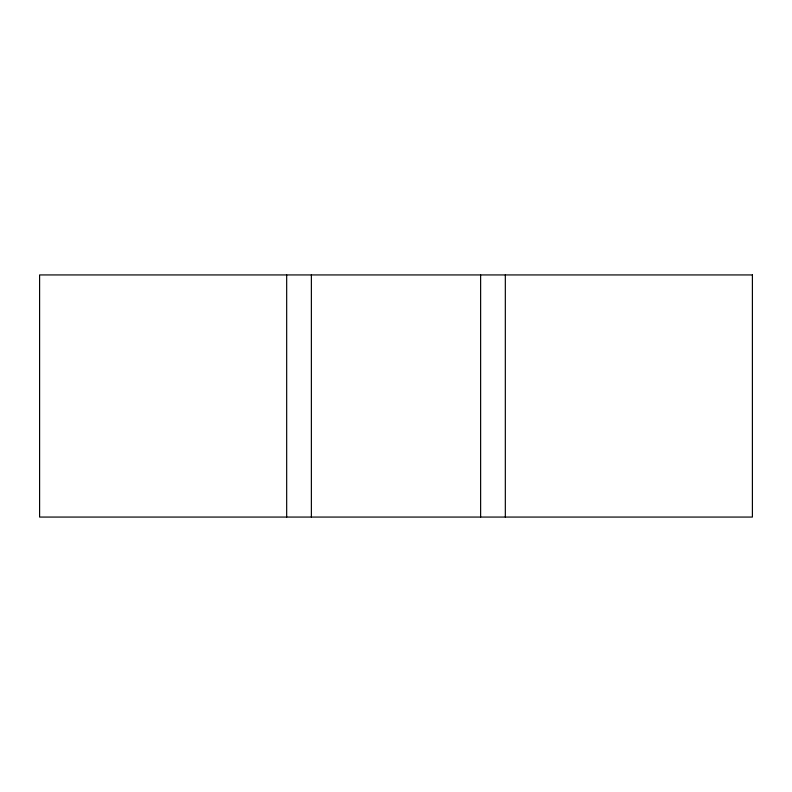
<?xml version="1.0" encoding="UTF-8"?>
<svg xmlns="http://www.w3.org/2000/svg" width="792" height="792" viewBox="0 0 792 792"><rect width="100%" height="100%" fill="white"/><g stroke="black" fill="none" stroke-linecap="round" stroke-linejoin="round"><path stroke-width="1.19" d="M505.326 274.933L505.326 517.067M480.625 274.933L480.625 517.067M311.375 274.933L311.375 517.067M286.674 274.933L286.674 517.067M752.4 274.933L39.6 274.933L39.6 517.067L752.4 517.067L752.4 274.933"/></g></svg>
